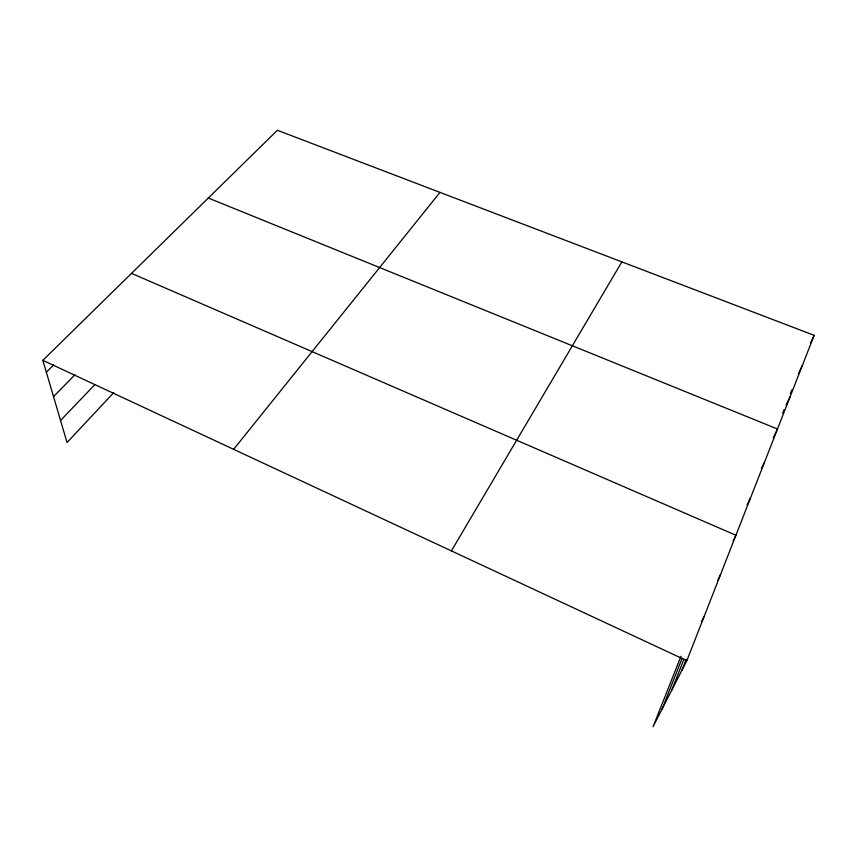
<?xml version="1.0" encoding="UTF-8"?>
<svg xmlns="http://www.w3.org/2000/svg" width="857" height="857" viewBox="0 0 857 857"><rect width="100%" height="100%" fill="white"/><g stroke="black" fill="none" stroke-linecap="round" stroke-linejoin="round"><path stroke-width="1.29" d="M680.972 656.291L653.055 726.725L686.832 660.693L814.15 335.333L277.379 130.275L42.85 360.347L67.039 442.523L113.702 392.667M681.893 670.356L686.2 659.365M782.677 413.31L784.101 409.678M790.411 393.567L791.879 389.828M662.033 709.178L682.215 658.08M671.813 690.046L683.972 659.151M810.443 343.175L814.15 335.333M798.306 373.92L802.538 365.007M786.105 405.04L790.336 396.191M773.271 437.788L777.492 429.014L208.315 198.031M761.444 468.586L764.358 462.566M747.047 505.052L750.518 497.928M733.046 541.078L735.917 535.25L131.517 273.362M717.652 580.382L720.491 574.683M701.358 621.978L704.154 616.429M451.403 550.89L621.85 261.878M233.64 449.325L439.984 192.397M60.547 420.466L94.816 384.664M53.52 396.598L74.848 374.863M46.353 372.227L53.766 364.857M42.85 360.347L686.832 660.693"/></g></svg>
